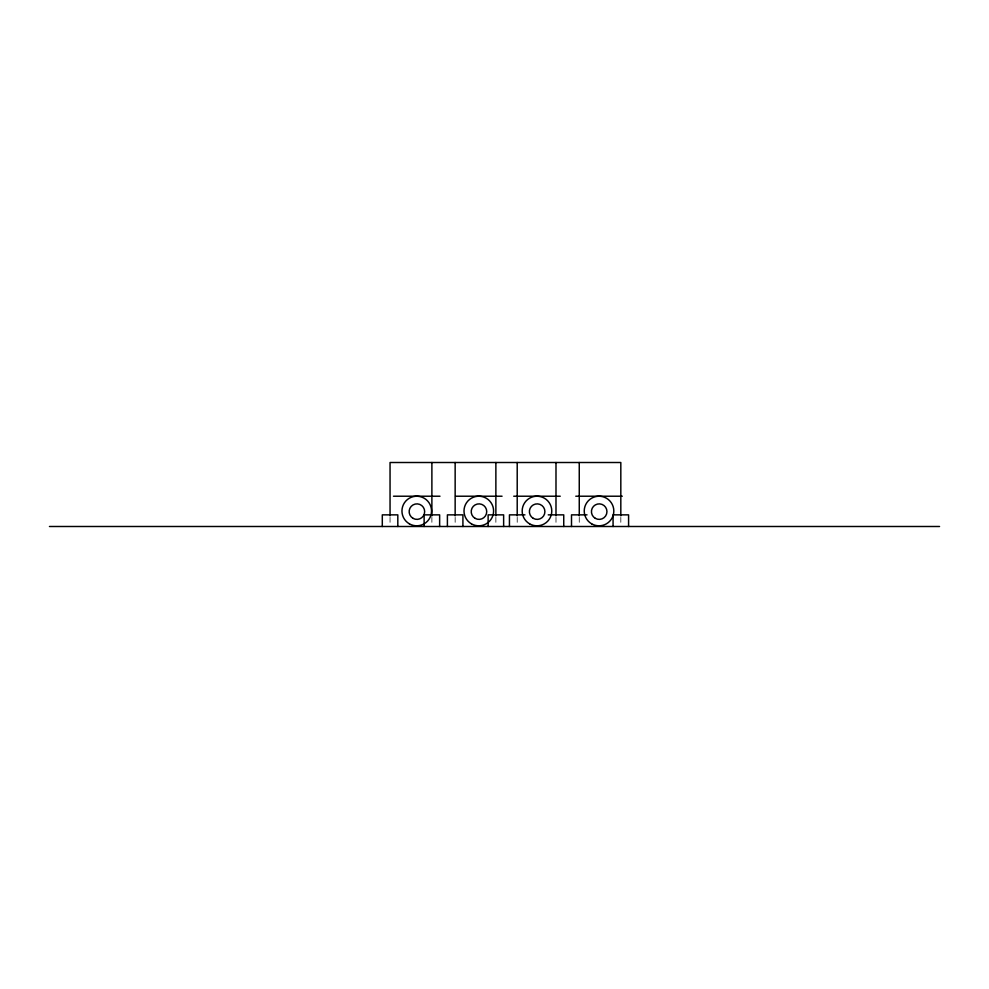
<?xml version="1.0" encoding="UTF-8"?>
<svg xmlns="http://www.w3.org/2000/svg" width="989" height="989" viewBox="0 0 989 989"><rect width="100%" height="100%" fill="white"/><g stroke="black" fill="none" stroke-linecap="round" stroke-linejoin="round"><path stroke-width="0.74" stroke-dasharray="4.95 3.71" d="M620.82 517.358L620.82 523.453M579.257 517.358L579.257 523.453M555.991 517.358L555.991 523.453M517.21 517.358L517.21 523.453M495.872 517.358L495.872 523.453M455.15 517.358L455.15 523.453M431.884 517.358L431.884 523.453M390.049 517.358L390.049 523.453"/><path stroke-width="1.48" d="M393.486 496.218L439.994 496.218M455.546 496.218L502.053 496.218M513.724 496.218L560.231 496.218M575.783 496.218L622.279 496.218M524.961 514.861L509.446 514.861L509.446 526.494M548.227 514.861L563.742 514.861L563.742 526.494M587.021 514.861L571.506 514.861L571.506 526.494M49.45 526.494L939.55 526.494M628.584 526.494L628.584 514.861L613.069 514.861L613.069 526.494M620.82 515.825L620.82 462.506L390.049 462.506L390.049 515.825M579.257 462.506L579.257 515.825M555.991 462.506L555.991 515.825M517.21 462.506L517.21 515.825M503.636 526.494L503.636 514.861L488.121 514.861L488.121 526.494M495.872 462.506L495.872 515.825M462.914 526.494L462.914 514.861L447.399 514.861L447.399 526.494M455.15 462.506L455.15 515.825M439.635 526.494L439.635 514.861L424.12 514.861L424.12 526.494M431.884 462.506L431.884 515.825M397.813 526.494L397.813 514.861L382.298 514.861L382.298 526.494M471.394 523.824A14.798 14.798 0 0 0 493.598 511.016A14.798 14.798 0 0 0 471.394 498.196A14.798 14.798 0 0 0 471.394 523.824M475.091 518.347A7.751 7.751 0 0 0 486.724 511.622A7.751 7.751 0 0 0 475.091 504.909A7.751 7.751 0 0 0 475.091 518.347M409.347 523.824A14.798 14.798 0 0 0 431.538 511.016A14.798 14.798 0 0 0 409.347 498.196A14.798 14.798 0 0 0 409.347 523.824M413.031 518.347A7.751 7.751 0 0 0 424.664 511.622A7.751 7.751 0 0 0 413.031 504.909A7.751 7.751 0 0 0 413.031 518.347M529.572 523.824A14.798 14.798 0 0 0 551.775 511.016A14.798 14.798 0 0 0 529.572 498.196A14.798 14.798 0 0 0 529.572 523.824M533.269 518.347A7.751 7.751 0 0 0 544.902 511.622A7.751 7.751 0 0 0 533.269 504.909A7.751 7.751 0 0 0 533.269 518.347M591.632 523.824A14.798 14.798 0 0 0 613.823 511.016A14.798 14.798 0 0 0 591.632 498.196A14.798 14.798 0 0 0 591.632 523.824M595.316 518.347A7.751 7.751 0 0 0 606.949 511.622A7.751 7.751 0 0 0 595.316 504.909A7.751 7.751 0 0 0 595.316 518.347"/></g></svg>
